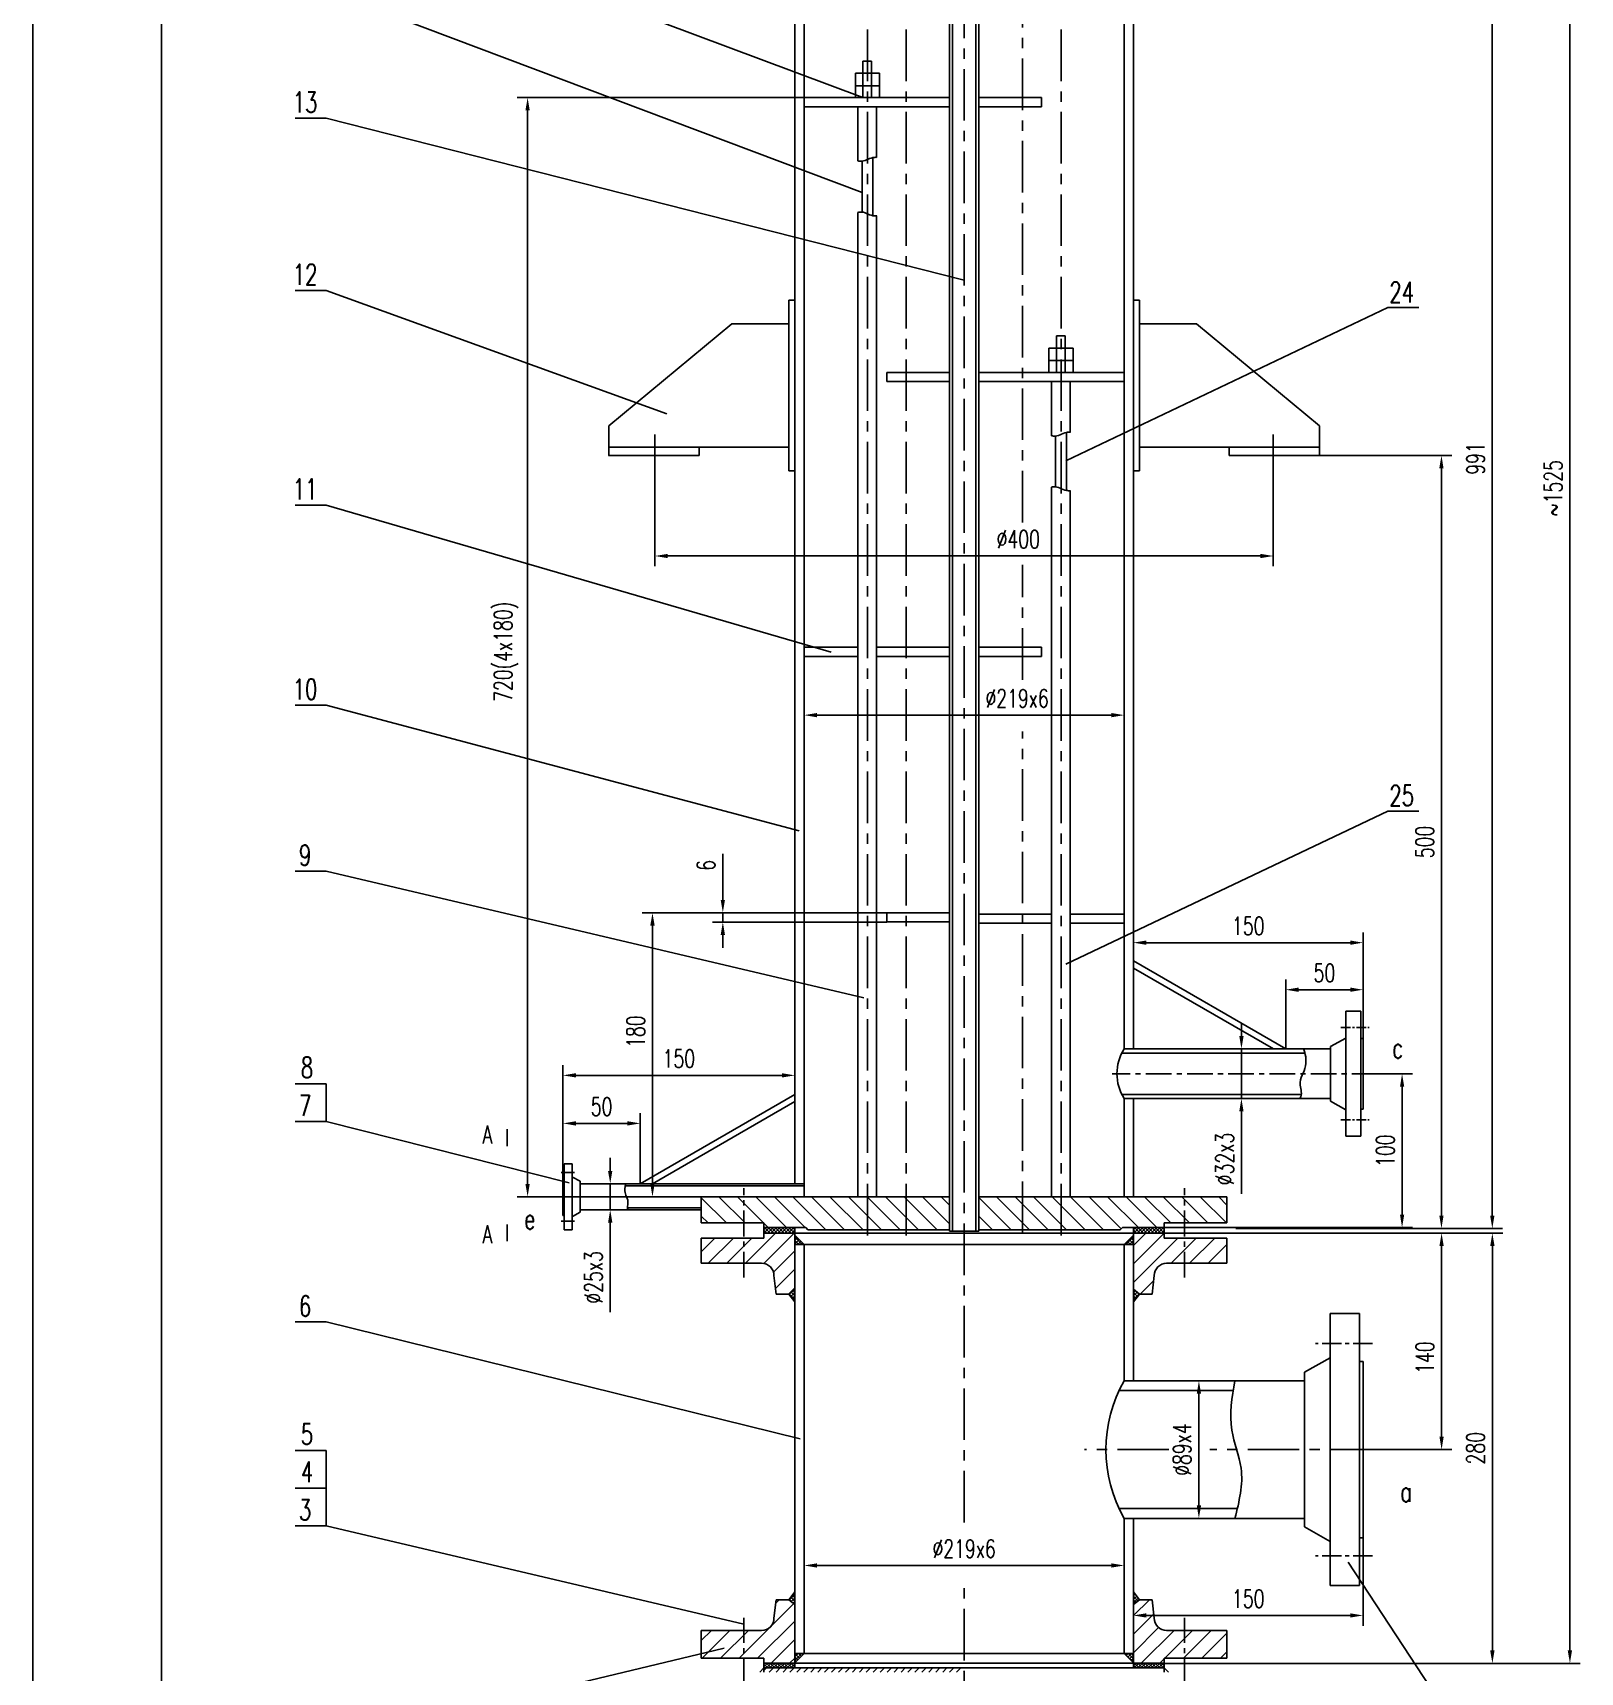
# Model space of a CAD drawing. Header units: millimetres. Extents: x 11130 to 11724, y 3113 to 3954.
# Drawn here: x 11129.9 to 11430.1, y 3404.7 to 3722.8 of the extents above; entities that cross this region are included whole.
import ezdxf
from ezdxf.enums import TextEntityAlignment as Align

# ---------------------------------------------------------------- set-up
doc = ezdxf.new("R2010")
doc.units = ezdxf.units.MM
doc.linetypes.add('CENTER', pattern=[2, 1.25, -0.25, 0.25, -0.25])
for name, color, linetype in [('1', 1, 'Continuous'), ('1轮廓实线层', 7, 'Continuous'), ('2', 3, 'CENTER'), ('2细线层', 4, 'Continuous'), ('3中心线层', 1, 'CENTER'), ('5剖面线层', 2, 'Continuous'), ('6文字层', 3, 'Continuous'), ('7标注层', 4, 'Continuous')]:
    doc.layers.add(name, color=color, linetype=linetype)
doc.styles.get("Standard").update_dxf_attribs({"font": 'romans.shx', "width": 0.7, "bigfont": 'hztxt.shx'})
doc.dimstyles.new('ISO-25', dxfattribs={"dimtxt": 3.5, "dimasz": 2.5, "dimexe": 2, "dimexo": 0, "dimgap": 1.5, "dimtad": 1, "dimdsep": 46, "dimtxsty": 'Standard', "dimcen": 2.5, "dimclrd": 4, "dimclre": 4, "dimclrt": 3, "dimadec": 0, "dimazin": 0, "dimtfac": 1, "dimtmove": 0, "dimatfit": 0, "dimfxl": 1, "dimarcsym": 0})

# ---------------------------------------------------------------- blocks, each defined once
blk = doc.blocks.new('*D52')
at = {"layer": '1轮廓实线层', "color": 4, "lineweight": -2}
for p, q in [((11343.44, 3525.63), (11343.44, 3548.26)), ((11388.01, 3527.69), (11388.01, 3548.26)), ((11385.51, 3546.26), (11345.94, 3546.26))]:
    blk.add_line(p, q, dxfattribs=at)
at = {"layer": '1轮廓实线层', "color": 4}
for points in [[(11345.94, 3546.68), (11345.94, 3545.84), (11343.44, 3546.26)], [(11385.51, 3546.68), (11385.51, 3545.84), (11388.01, 3546.26)]]:
    blk.add_solid(points, dxfattribs=at)
at = {"layer": 'Defpoints', "color": 0}
for p in [(11343.44, 3546.26), (11343.44, 3525.63), (11388.01, 3527.69)]:
    blk.add_point(p, dxfattribs=at)
at = {"layer": '1轮廓实线层', "color": 3, "insert": (11365.73, 3549.51), "char_height": 3.5, "attachment_point": 5}
blk.add_mtext('150', dxfattribs=at)
blk = doc.blocks.new('*D53')
at = {"layer": '1轮廓实线层', "color": 4, "lineweight": -2}
for p, q in [((11364.4, 3528.13), (11364.4, 3530.63)), ((11361.42, 3525.63), (11366.4, 3525.63)), ((11364.4, 3525.63), (11364.4, 3516.03)), ((11364.4, 3516.03), (11362.4, 3516.03)), ((11364.4, 3513.53), (11364.4, 3497.53))]:
    blk.add_line(p, q, dxfattribs=at)
at = {"layer": '1轮廓实线层', "color": 4}
for points in [[(11363.99, 3528.13), (11364.82, 3528.13), (11364.4, 3525.63)], [(11363.99, 3513.53), (11364.82, 3513.53), (11364.4, 3516.03)]]:
    blk.add_solid(points, dxfattribs=at)
at = {"layer": 'Defpoints', "color": 0}
for p in [(11361.42, 3525.63), (11364.4, 3516.03), (11364.4, 3516.03)]:
    blk.add_point(p, dxfattribs=at)
at = {"layer": '1轮廓实线层', "color": 3, "insert": (11361.15, 3504.28), "char_height": 3.5, "attachment_point": 5, "rotation": 90}
blk.add_mtext('%%c32x3', dxfattribs=at)
blk = doc.blocks.new('*D55')
at = {"layer": '1轮廓实线层', "color": 4, "lineweight": -2}
for p, q in [((11250.59, 3638.32), (11250.59, 3619.29)), ((11370.59, 3638.32), (11370.59, 3619.29)), ((11253.09, 3621.29), (11368.09, 3621.29))]:
    blk.add_line(p, q, dxfattribs=at)
at = {"layer": '1轮廓实线层', "color": 4}
for points in [[(11253.09, 3621.71), (11253.09, 3620.87), (11250.59, 3621.29)], [(11368.09, 3621.71), (11368.09, 3620.87), (11370.59, 3621.29)]]:
    blk.add_solid(points, dxfattribs=at)
at = {"layer": 'Defpoints', "color": 0}
for p in [(11250.59, 3638.32), (11370.59, 3638.32), (11370.59, 3621.29)]:
    blk.add_point(p, dxfattribs=at)
at = {"layer": '1轮廓实线层', "color": 3, "insert": (11321.1, 3624.54), "char_height": 3.5, "attachment_point": 5}
blk.add_mtext('%%C400', dxfattribs=at)
blk = doc.blocks.new('*D56')
at = {"layer": '1轮廓实线层', "color": 4, "lineweight": -2}
for p, q in [((11390.84, 3520.8), (11397.58, 3520.8)), ((11395.58, 3493.49), (11395.58, 3518.3)), ((11349.44, 3490.99), (11397.58, 3490.99))]:
    blk.add_line(p, q, dxfattribs=at)
at = {"layer": '1轮廓实线层', "color": 4}
for points in [[(11395.17, 3518.3), (11396, 3518.3), (11395.58, 3520.8)], [(11395.17, 3493.49), (11396, 3493.49), (11395.58, 3490.99)]]:
    blk.add_solid(points, dxfattribs=at)
at = {"layer": 'Defpoints', "color": 0}
for p in [(11390.84, 3520.8), (11395.58, 3520.8), (11349.44, 3490.99)]:
    blk.add_point(p, dxfattribs=at)
at = {"layer": '1轮廓实线层', "color": 3, "insert": (11392.33, 3505.89), "char_height": 3.5, "attachment_point": 5, "rotation": 90}
blk.add_mtext('100', dxfattribs=at)
blk = doc.blocks.new('*D57')
at = {"layer": '1轮廓实线层', "color": 4, "lineweight": -2}
for p, q in [((11379.58, 3640.8), (11405.22, 3640.8)), ((11403.22, 3638.3), (11403.22, 3493.3)), ((11385.19, 3490.8), (11405.22, 3490.8))]:
    blk.add_line(p, q, dxfattribs=at)
at = {"layer": '1轮廓实线层', "color": 4}
for points in [[(11402.8, 3638.3), (11403.63, 3638.3), (11403.22, 3640.8)], [(11402.8, 3493.3), (11403.63, 3493.3), (11403.22, 3490.8)]]:
    blk.add_solid(points, dxfattribs=at)
at = {"layer": 'Defpoints', "color": 0}
for p in [(11379.58, 3640.8), (11385.19, 3490.8), (11403.22, 3490.8)]:
    blk.add_point(p, dxfattribs=at)
at = {"layer": '1轮廓实线层', "color": 3, "insert": (11399.97, 3565.8), "char_height": 3.5, "attachment_point": 5, "rotation": 90}
blk.add_mtext('500', dxfattribs=at)
blk = doc.blocks.new('*D59')
at = {"layer": '1轮廓实线层', "color": 4, "lineweight": -2}
for p, q in [((11295.59, 3552.07), (11248.11, 3552.07)), ((11250.11, 3499.45), (11250.11, 3549.57)), ((11259.59, 3496.95), (11248.11, 3496.95))]:
    blk.add_line(p, q, dxfattribs=at)
at = {"layer": '1轮廓实线层', "color": 4}
for points in [[(11249.69, 3549.57), (11250.53, 3549.57), (11250.11, 3552.07)], [(11249.69, 3499.45), (11250.53, 3499.45), (11250.11, 3496.95)]]:
    blk.add_solid(points, dxfattribs=at)
at = {"layer": 'Defpoints', "color": 0}
for p in [(11250.11, 3552.07), (11295.59, 3552.07), (11259.59, 3496.95)]:
    blk.add_point(p, dxfattribs=at)
at = {"layer": '1轮廓实线层', "color": 3, "insert": (11246.86, 3528.99), "char_height": 3.5, "attachment_point": 5, "rotation": 90}
blk.add_mtext('180', dxfattribs=at)
blk = doc.blocks.new('*D60')
at = {"layer": '1轮廓实线层', "color": 4, "lineweight": -2}
for p, q in [((11279.54, 3710.25), (11223.88, 3710.25)), ((11225.88, 3499.45), (11225.88, 3707.75)), ((11249.54, 3496.95), (11223.88, 3496.95))]:
    blk.add_line(p, q, dxfattribs=at)
at = {"layer": '1轮廓实线层', "color": 4}
for points in [[(11225.46, 3707.75), (11226.29, 3707.75), (11225.88, 3710.25)], [(11225.46, 3499.45), (11226.29, 3499.45), (11225.88, 3496.95)]]:
    blk.add_solid(points, dxfattribs=at)
at = {"layer": 'Defpoints', "color": 0}
for p in [(11225.88, 3710.25), (11279.54, 3710.25), (11249.54, 3496.95)]:
    blk.add_point(p, dxfattribs=at)
at = {"layer": '1轮廓实线层', "color": 3, "insert": (11221.71, 3602.7), "char_height": 3.5, "attachment_point": 5, "rotation": 90}
blk.add_mtext('720(4x180)', dxfattribs=at)
blk = doc.blocks.new('*D61')
at = {"layer": '1轮廓实线层', "color": 4, "lineweight": -2}
for p, q in [((11345.99, 3789.6), (11415.09, 3789.6)), ((11413.09, 3787.1), (11413.09, 3493.3)), ((11363.33, 3490.8), (11415.09, 3490.8))]:
    blk.add_line(p, q, dxfattribs=at)
at = {"layer": '1轮廓实线层', "color": 4}
for points in [[(11412.67, 3787.1), (11413.5, 3787.1), (11413.09, 3789.6)], [(11412.67, 3493.3), (11413.5, 3493.3), (11413.09, 3490.8)]]:
    blk.add_solid(points, dxfattribs=at)
at = {"layer": 'Defpoints', "color": 0}
for p in [(11345.99, 3789.6), (11363.33, 3490.8), (11413.09, 3490.8)]:
    blk.add_point(p, dxfattribs=at)
at = {"layer": '1轮廓实线层', "color": 3, "insert": (11409.84, 3640.2), "char_height": 3.5, "attachment_point": 5, "rotation": 90}
blk.add_mtext('991', dxfattribs=at)
blk = doc.blocks.new('*D62')
at = {"layer": '1轮廓实线层', "color": 4, "lineweight": -2}
for p, q in [((11336.88, 3862.46), (11430.15, 3862.46)), ((11428.15, 3859.96), (11428.15, 3408.92)), ((11349.44, 3406.42), (11430.15, 3406.42))]:
    blk.add_line(p, q, dxfattribs=at)
at = {"layer": '1轮廓实线层', "color": 4}
for points in [[(11427.73, 3859.96), (11428.56, 3859.96), (11428.15, 3862.46)], [(11427.73, 3408.92), (11428.56, 3408.92), (11428.15, 3406.42)]]:
    blk.add_solid(points, dxfattribs=at)
at = {"layer": 'Defpoints', "color": 0}
for p in [(11336.88, 3862.46), (11349.44, 3406.42), (11428.15, 3406.42)]:
    blk.add_point(p, dxfattribs=at)
at = {"layer": '1轮廓实线层', "color": 3, "insert": (11424.9, 3634.44), "char_height": 3.5, "attachment_point": 5, "rotation": 90}
blk.add_mtext('~1525', dxfattribs=at)
blk = doc.blocks.new('*D63')
at = {"layer": '1轮廓实线层', "color": 4, "lineweight": -2}
for p, q in [((11356.15, 3461.25), (11354.15, 3461.25)), ((11356.15, 3437.05), (11356.15, 3458.75)), ((11356.15, 3434.55), (11354.15, 3434.55))]:
    blk.add_line(p, q, dxfattribs=at)
at = {"layer": '1轮廓实线层', "color": 4}
for points in [[(11355.74, 3458.75), (11356.57, 3458.75), (11356.15, 3461.25)], [(11355.74, 3437.05), (11356.57, 3437.05), (11356.15, 3434.55)]]:
    blk.add_solid(points, dxfattribs=at)
at = {"layer": 'Defpoints', "color": 0}
for p in [(11356.15, 3461.25), (11356.15, 3461.25), (11356.15, 3434.55)]:
    blk.add_point(p, dxfattribs=at)
at = {"layer": '1轮廓实线层', "color": 3, "insert": (11352.9, 3447.9), "char_height": 3.5, "attachment_point": 5, "rotation": 90}
blk.add_mtext('%%C89x4', dxfattribs=at)
blk = doc.blocks.new('*D64')
at = {"layer": '1轮廓实线层', "color": 4, "lineweight": -2}
for p, q in [((11346.44, 3489.9), (11405.25, 3489.9)), ((11403.25, 3487.4), (11403.25, 3450.4)), ((11391.63, 3447.9), (11405.25, 3447.9))]:
    blk.add_line(p, q, dxfattribs=at)
at = {"layer": '1轮廓实线层', "color": 4}
for points in [[(11402.83, 3487.4), (11403.66, 3487.4), (11403.25, 3489.9)], [(11402.83, 3450.4), (11403.66, 3450.4), (11403.25, 3447.9)]]:
    blk.add_solid(points, dxfattribs=at)
at = {"layer": 'Defpoints', "color": 0}
for p in [(11346.44, 3489.9), (11391.63, 3447.9), (11403.25, 3447.9)]:
    blk.add_point(p, dxfattribs=at)
at = {"layer": '1轮廓实线层', "color": 3, "insert": (11400, 3465.74), "char_height": 3.5, "attachment_point": 5, "rotation": 90}
blk.add_mtext('140', dxfattribs=at)
blk = doc.blocks.new('*D65')
at = {"layer": '1轮廓实线层', "color": 4, "lineweight": -2}
for p, q in [((11343.44, 3434.55), (11343.44, 3413.71)), ((11388.01, 3430.78), (11388.01, 3413.71)), ((11345.94, 3415.71), (11385.51, 3415.71))]:
    blk.add_line(p, q, dxfattribs=at)
at = {"layer": '1轮廓实线层', "color": 4}
for points in [[(11345.94, 3416.13), (11345.94, 3415.3), (11343.44, 3415.71)], [(11385.51, 3416.13), (11385.51, 3415.3), (11388.01, 3415.71)]]:
    blk.add_solid(points, dxfattribs=at)
at = {"layer": 'Defpoints', "color": 0}
for p in [(11343.44, 3434.55), (11388.01, 3430.78), (11388.01, 3415.71)]:
    blk.add_point(p, dxfattribs=at)
at = {"layer": '1轮廓实线层', "color": 3, "insert": (11365.73, 3418.96), "char_height": 3.5, "attachment_point": 5}
blk.add_mtext('150', dxfattribs=at)
blk = doc.blocks.new('*D66')
at = {"layer": '1轮廓实线层', "color": 4, "lineweight": -2}
for p, q in [((11403.25, 3489.9), (11415.1, 3489.9)), ((11413.1, 3487.4), (11413.1, 3408.92)), ((11358.05, 3406.42), (11415.1, 3406.42))]:
    blk.add_line(p, q, dxfattribs=at)
at = {"layer": '1轮廓实线层', "color": 4}
for points in [[(11412.68, 3487.4), (11413.52, 3487.4), (11413.1, 3489.9)], [(11412.68, 3408.92), (11413.52, 3408.92), (11413.1, 3406.42)]]:
    blk.add_solid(points, dxfattribs=at)
at = {"layer": 'Defpoints', "color": 0}
for p in [(11403.25, 3489.9), (11358.05, 3406.42), (11413.1, 3406.42)]:
    blk.add_point(p, dxfattribs=at)
at = {"layer": '1轮廓实线层', "color": 3, "insert": (11409.85, 3448.16), "char_height": 3.5, "attachment_point": 5, "rotation": 90}
blk.add_mtext('280', dxfattribs=at)
blk = doc.blocks.new('*D67')
at = {"layer": '1轮廓实线层', "color": 4, "lineweight": -2}
for p, q in [((11241.91, 3501.98), (11241.91, 3504.48)), ((11243.47, 3499.48), (11239.91, 3499.48)), ((11241.91, 3499.48), (11241.91, 3494.42)), ((11244.01, 3494.42), (11239.91, 3494.42)), ((11241.91, 3491.92), (11241.91, 3474.56))]:
    blk.add_line(p, q, dxfattribs=at)
at = {"layer": '1轮廓实线层', "color": 4}
for points in [[(11241.49, 3501.98), (11242.33, 3501.98), (11241.91, 3499.48)], [(11241.49, 3491.92), (11242.33, 3491.92), (11241.91, 3494.42)]]:
    blk.add_solid(points, dxfattribs=at)
at = {"layer": 'Defpoints', "color": 0}
for p in [(11243.47, 3499.48), (11241.91, 3494.42), (11244.01, 3494.42)]:
    blk.add_point(p, dxfattribs=at)
at = {"layer": '1轮廓实线层', "color": 3, "insert": (11238.66, 3481.31), "char_height": 3.5, "attachment_point": 5, "rotation": 90}
blk.add_mtext('%%c25x3', dxfattribs=at)
blk = doc.blocks.new('*D68')
at = {"layer": '1轮廓实线层', "color": 4, "lineweight": -2}
for p, q in [((11279.54, 3598.54), (11279.54, 3588.41)), ((11341.64, 3598.54), (11341.64, 3588.41)), ((11282.04, 3590.41), (11339.14, 3590.41))]:
    blk.add_line(p, q, dxfattribs=at)
at = {"layer": '1轮廓实线层', "color": 4}
for points in [[(11282.04, 3590.83), (11282.04, 3589.99), (11279.54, 3590.41)], [(11339.14, 3590.83), (11339.14, 3589.99), (11341.64, 3590.41)]]:
    blk.add_solid(points, dxfattribs=at)
at = {"layer": 'Defpoints', "color": 0}
for p in [(11279.54, 3598.54), (11341.64, 3598.54), (11341.64, 3590.41)]:
    blk.add_point(p, dxfattribs=at)
at = {"layer": '1轮廓实线层', "color": 3, "insert": (11320.87, 3593.66), "char_height": 3.5, "attachment_point": 5}
blk.add_mtext('%%C219x6', dxfattribs=at)
blk = doc.blocks.new('*D69')
at = {"layer": '1轮廓实线层', "color": 4, "lineweight": -2}
for p, q in [((11263.76, 3554.57), (11263.76, 3563.51)), ((11277.74, 3552.07), (11261.76, 3552.07)), ((11295.59, 3550.27), (11261.76, 3550.27)), ((11263.76, 3550.27), (11263.76, 3552.07)), ((11263.76, 3547.77), (11263.76, 3545.27))]:
    blk.add_line(p, q, dxfattribs=at)
at = {"layer": '1轮廓实线层', "color": 4}
for points in [[(11263.35, 3554.57), (11264.18, 3554.57), (11263.76, 3552.07)], [(11263.35, 3547.77), (11264.18, 3547.77), (11263.76, 3550.27)]]:
    blk.add_solid(points, dxfattribs=at)
at = {"layer": 'Defpoints', "color": 0}
for p in [(11263.76, 3552.07), (11277.74, 3552.07), (11295.59, 3550.27)]:
    blk.add_point(p, dxfattribs=at)
at = {"layer": '1轮廓实线层', "color": 3, "insert": (11260.51, 3561.25), "char_height": 3.5, "attachment_point": 5, "rotation": 90}
blk.add_mtext('6', dxfattribs=at)
blk = doc.blocks.new('*D70')
at = {"layer": '1轮廓实线层', "color": 4, "lineweight": -2}
for p, q in [((11373.01, 3525.63), (11373.01, 3539.13)), ((11388.01, 3532.97), (11388.01, 3539.13)), ((11375.51, 3537.13), (11385.51, 3537.13))]:
    blk.add_line(p, q, dxfattribs=at)
at = {"layer": '1轮廓实线层', "color": 4}
for points in [[(11375.51, 3537.55), (11375.51, 3536.71), (11373.01, 3537.13)], [(11385.51, 3537.55), (11385.51, 3536.71), (11388.01, 3537.13)]]:
    blk.add_solid(points, dxfattribs=at)
at = {"layer": 'Defpoints', "color": 0}
for p in [(11388.01, 3537.13), (11388.01, 3532.97), (11373.01, 3525.63)]:
    blk.add_point(p, dxfattribs=at)
at = {"layer": '1轮廓实线层', "color": 3, "insert": (11380.51, 3540.38), "char_height": 3.5, "attachment_point": 5}
blk.add_mtext('50', dxfattribs=at)
blk = doc.blocks.new('*D73')
at = {"layer": '1轮廓实线层', "color": 4, "lineweight": -2}
for p, q in [((11232.74, 3500.57), (11232.74, 3513.19)), ((11247.74, 3499.48), (11247.74, 3513.19)), ((11245.24, 3511.19), (11235.24, 3511.19))]:
    blk.add_line(p, q, dxfattribs=at)
at = {"layer": '1轮廓实线层', "color": 4}
for points in [[(11235.24, 3511.61), (11235.24, 3510.77), (11232.74, 3511.19)], [(11245.24, 3511.61), (11245.24, 3510.77), (11247.74, 3511.19)]]:
    blk.add_solid(points, dxfattribs=at)
at = {"layer": 'Defpoints', "color": 0}
for p in [(11232.74, 3511.19), (11232.74, 3500.57), (11247.74, 3499.48)]:
    blk.add_point(p, dxfattribs=at)
at = {"layer": '1轮廓实线层', "color": 3, "insert": (11240.24, 3514.44), "char_height": 3.5, "attachment_point": 5}
blk.add_mtext('50', dxfattribs=at)
blk = doc.blocks.new('*D75')
at = {"layer": '1轮廓实线层', "color": 4, "lineweight": -2}
for p, q in [((11279.54, 3432.13), (11279.54, 3423.41)), ((11341.64, 3429.31), (11341.64, 3423.41)), ((11282.04, 3425.41), (11339.14, 3425.41))]:
    blk.add_line(p, q, dxfattribs=at)
at = {"layer": '1轮廓实线层', "color": 4}
for points in [[(11282.04, 3425.83), (11282.04, 3424.99), (11279.54, 3425.41)], [(11339.14, 3425.83), (11339.14, 3424.99), (11341.64, 3425.41)]]:
    blk.add_solid(points, dxfattribs=at)
at = {"layer": 'Defpoints', "color": 0}
for p in [(11279.54, 3432.13), (11341.64, 3429.31), (11341.64, 3425.41)]:
    blk.add_point(p, dxfattribs=at)
at = {"layer": '1轮廓实线层', "color": 3, "insert": (11310.59, 3428.66), "char_height": 3.5, "attachment_point": 5}
blk.add_mtext('%%C219x6', dxfattribs=at)
blk = doc.blocks.new('*D77')
at = {"layer": '1轮廓实线层', "color": 4, "lineweight": -2}
for p, q in [((11232.74, 3513.19), (11232.74, 3522.51)), ((11277.74, 3516.8), (11277.74, 3522.51)), ((11235.24, 3520.51), (11275.24, 3520.51))]:
    blk.add_line(p, q, dxfattribs=at)
at = {"layer": '1轮廓实线层', "color": 4}
for points in [[(11235.24, 3520.93), (11235.24, 3520.1), (11232.74, 3520.51)], [(11275.24, 3520.93), (11275.24, 3520.1), (11277.74, 3520.51)]]:
    blk.add_solid(points, dxfattribs=at)
at = {"layer": 'Defpoints', "color": 0}
for p in [(11277.74, 3520.51), (11277.74, 3516.8), (11232.74, 3513.19)]:
    blk.add_point(p, dxfattribs=at)
at = {"layer": '1轮廓实线层', "color": 3, "insert": (11255.24, 3523.76), "char_height": 3.5, "attachment_point": 5}
blk.add_mtext('150', dxfattribs=at)

msp = doc.modelspace()

# ---------------------------------------------------------------- hatches: boundary and pattern name
at = {"layer": '5剖面线层'}
h = msp.add_hatch(dxfattribs=at)
h.set_pattern_fill('ANSI31', color=256, scale=0.8, angle=90, style=0)
h.paths.add_polyline_path([(11267.841, 3496.948), (11259.591, 3496.948), (11259.591, 3491.868), (11267.841, 3491.868)])
h.paths.add_polyline_path([(11291.841, 3496.948), (11267.841, 3496.948), (11267.841, 3491.868), (11271.741, 3491.868), (11271.741, 3490.989), (11279.841, 3490.989), (11280.291, 3490.539), (11291.841, 3490.539)])
h.paths.add_polyline_path([(11299.341, 3496.948), (11291.841, 3496.948), (11291.841, 3490.539), (11299.341, 3490.539)])
h.paths.add_polyline_path([(11307.741, 3496.948), (11299.341, 3496.948), (11299.341, 3490.539), (11307.741, 3490.539)])
h.paths.add_polyline_path([(11321.902, 3496.948), (11313.441, 3496.948), (11313.441, 3490.539), (11321.902, 3490.539)])
h.paths.add_polyline_path([(11329.402, 3496.948), (11321.902, 3496.948), (11321.902, 3490.539), (11329.402, 3490.539)])
h.paths.add_polyline_path([(11353.341, 3496.948), (11329.402, 3496.948), (11329.402, 3490.539), (11340.891, 3490.539), (11341.341, 3490.989), (11349.441, 3490.989), (11349.441, 3491.868), (11353.341, 3491.868)])
h.paths.add_polyline_path([(11361.591, 3496.948), (11353.341, 3496.948), (11353.341, 3491.868), (11361.591, 3491.868)])
h = msp.add_hatch(dxfattribs=at)
h.set_pattern_fill('ANSI31', color=256, scale=0.8, style=0)
h.paths.add_polyline_path([(11267.841, 3484.048), (11267.841, 3488.923), (11259.591, 3488.923), (11259.591, 3484.048)])
h.paths.add_polyline_path([(11273.691, 3481.648), (11274.129, 3478.075), (11276.555, 3478.075), (11277.741, 3479.002), (11277.741, 3489.898), (11271.741, 3489.898), (11271.741, 3488.923), (11267.841, 3488.923), (11267.841, 3484.048), (11271.291, 3484.048, -0.4142136)])
h.paths.add_polyline_path([(11349.891, 3484.048), (11353.341, 3484.048), (11353.341, 3488.923), (11349.441, 3488.923), (11349.441, 3489.898), (11343.441, 3489.898), (11343.441, 3479.002), (11344.626, 3478.075), (11347.052, 3478.075), (11347.491, 3481.648, -0.4142136)])
h.paths.add_polyline_path([(11361.591, 3484.048), (11361.591, 3488.923), (11353.341, 3488.923), (11353.341, 3484.048)])
h = msp.add_hatch(dxfattribs=at)
h.set_pattern_fill('ANSI37', color=256, scale=0.15, style=0)
h.paths.add_polyline_path([(11277.741, 3489.898), (11277.741, 3490.989), (11271.741, 3490.989), (11271.741, 3489.898)])
h.paths.add_polyline_path([(11279.541, 3487.719), (11277.741, 3489.519), (11277.741, 3487.719)])
h.paths.add_polyline_path([(11277.741, 3479.002), (11276.555, 3478.075), (11277.741, 3476.57)])
h = msp.add_hatch(dxfattribs=at)
h.set_pattern_fill('ANSI37', color=256, scale=0.15, style=0)
h.set_pattern_definition([(135, (22621.18107, 4e-12), (0.336759605, 0.336759605), []), (45, (22621.18107, 4e-12), (0.336759605, -0.336759605), [])])
h.paths.add_polyline_path([(11343.441, 3489.898), (11343.441, 3490.989), (11349.441, 3490.989), (11349.441, 3489.898)])
h.paths.add_polyline_path([(11341.641, 3487.719), (11343.441, 3489.519), (11343.441, 3487.719)])
h.paths.add_polyline_path([(11343.441, 3479.002), (11344.626, 3478.075), (11343.441, 3476.57)])
h = msp.add_hatch(dxfattribs=at)
h.set_pattern_fill('ANSI37', color=256, scale=0.15, style=0)
h.paths.add_polyline_path([(11277.741, 3420.276), (11276.555, 3418.771), (11277.741, 3417.843)])
h.paths.add_polyline_path([(11277.741, 3406.539), (11279.541, 3408.339), (11277.741, 3408.339)])
h.paths.add_polyline_path([(11271.741, 3406.423), (11271.741, 3405.515), (11277.741, 3405.515), (11277.741, 3406.423)])
h = msp.add_hatch(dxfattribs=at)
h.set_pattern_fill('ANSI37', color=256, scale=0.15, style=0)
h.paths.add_polyline_path([(11343.441, 3420.276), (11344.626, 3418.771), (11343.441, 3417.843)])
h.paths.add_polyline_path([(11341.641, 3408.339), (11343.441, 3408.339), (11343.441, 3406.539)])
h.paths.add_polyline_path([(11343.441, 3406.423), (11349.441, 3406.423), (11349.441, 3405.515), (11343.441, 3405.515)])
h = msp.add_hatch(dxfattribs=at)
h.set_pattern_fill('ANSI31', color=256, scale=0.8, style=0)
h.paths.add_polyline_path([(11259.591, 3412.798), (11259.591, 3407.398), (11267.841, 3407.398), (11267.841, 3412.798)])
h.paths.add_polyline_path([(11271.291, 3412.798), (11267.841, 3412.798), (11267.841, 3407.398), (11271.741, 3407.398), (11271.741, 3406.423), (11277.741, 3406.423), (11277.741, 3417.843), (11276.555, 3418.771), (11274.129, 3418.771), (11273.691, 3415.198, -0.4142136)])
h.paths.add_polyline_path([(11347.491, 3415.198), (11347.052, 3418.771), (11344.626, 3418.771), (11343.441, 3417.843), (11343.441, 3406.423), (11349.441, 3406.423), (11349.441, 3407.398), (11353.341, 3407.398), (11353.341, 3412.798), (11349.891, 3412.798, -0.4142136)])
h.paths.add_polyline_path([(11353.341, 3412.798), (11353.341, 3407.398), (11361.591, 3407.398), (11361.591, 3412.798)])
h = msp.add_hatch(dxfattribs=at)
h.set_pattern_fill('ANSI31', color=256, scale=0.3, style=0)
h.paths.add_polyline_path([(11310.591, 3404.698), (11310.591, 3405.515), (11271.741, 3405.515), (11271.741, 3404.698)])

# ---------------------------------------------------------------- linework, layer by layer
for p, q in [((11186.787, 3706.232), (11180.787, 3706.232)), ((11186.787, 3672.795), (11180.787, 3672.795)), ((11276.562, 3637.836), (11276.562, 3670.957)), ((11277.741, 3670.957), (11276.562, 3670.957)), ((11277.741, 3669.229), (11277.741, 3670.249)), ((11343.441, 3670.957), (11344.619, 3670.957)), ((11343.441, 3669.229), (11343.441, 3670.249)), ((11344.619, 3637.836), (11344.619, 3670.957)), ((11398.808, 3669.497), (11392.808, 3669.497)), ((11241.609, 3646.565), (11265.512, 3666.362)), ((11276.562, 3666.362), (11265.512, 3666.362)), ((11344.619, 3666.362), (11355.669, 3666.362)), ((11379.572, 3646.565), (11355.669, 3666.362)), ((11241.609, 3642.43), (11241.609, 3646.565)), ((11379.572, 3642.43), (11379.572, 3646.565)), ((11259.177, 3640.798), (11241.604, 3640.798)), ((11241.609, 3640.798), (11241.609, 3642.43)), ((11276.562, 3642.43), (11241.609, 3642.43)), ((11259.177, 3640.798), (11245.599, 3640.798)), ((11259.177, 3640.798), (11259.177, 3642.43)), ((11344.619, 3642.43), (11379.572, 3642.43)), ((11362.004, 3640.798), (11362.004, 3642.43)), ((11362.004, 3640.798), (11379.577, 3640.798)), ((11362.004, 3640.798), (11375.582, 3640.798)), ((11379.572, 3640.798), (11379.572, 3642.43)), ((11277.741, 3637.836), (11276.562, 3637.836)), ((11343.441, 3637.836), (11344.619, 3637.836)), ((11186.787, 3631.178), (11180.787, 3631.178)), ((11186.787, 3592.325), (11180.787, 3592.325)), ((11398.808, 3571.803), (11392.808, 3571.803)), ((11186.787, 3560.128), (11180.787, 3560.128)), ((11186.787, 3518.877), (11180.787, 3518.877)), ((11186.787, 3511.567), (11180.787, 3511.567)), ((11186.787, 3472.663), (11180.787, 3472.663)), ((11186.787, 3447.713), (11180.787, 3447.713)), ((11186.787, 3440.404), (11180.787, 3440.404)), ((11186.787, 3433.094), (11180.787, 3433.094))]:
    msp.add_line(p, q)
at = {"ltscale": 0.1}
for p, q in [((11289.983, 3697.952), (11289.983, 3708.448)), ((11293.583, 3698.647), (11293.583, 3708.448)), ((11289.983, 3567.448), (11289.983, 3687.971)), ((11293.583, 3567.448), (11293.583, 3687.275)), ((11327.544, 3644.627), (11327.544, 3655.123)), ((11331.144, 3645.322), (11331.144, 3655.123)), ((11327.544, 3496.948), (11327.544, 3634.646)), ((11331.144, 3496.948), (11331.144, 3633.95)), ((11289.983, 3496.948), (11289.983, 3569.034)), ((11293.583, 3496.948), (11293.583, 3567.448))]:
    msp.add_line(p, q, dxfattribs=at)
at = {"layer": '1', "color": 7}
for p, q in [((11290.94, 3710.248), (11290.94, 3717.323)), ((11292.626, 3710.248), (11292.626, 3717.323)), ((11289.49, 3714.966), (11294.191, 3714.966)), ((11289.49, 3710.248), (11289.49, 3714.966)), ((11289.49, 3712.533), (11294.191, 3712.533)), ((11294.191, 3710.248), (11294.191, 3714.966)), ((11327.052, 3661.641), (11331.752, 3661.641)), ((11327.052, 3656.923), (11327.052, 3661.641)), ((11328.501, 3656.923), (11328.501, 3663.998)), ((11330.187, 3656.923), (11330.187, 3663.998)), ((11331.752, 3656.923), (11331.752, 3661.641)), ((11327.052, 3659.208), (11331.752, 3659.208)), ((11384.634, 3520.831), (11384.634, 3532.969)), ((11384.634, 3532.969), (11387.59, 3532.969)), ((11387.59, 3508.693), (11387.59, 3532.969)), ((11341.641, 3525.633), (11381.67, 3525.633)), ((11387.59, 3527.692), (11388.012, 3527.692)), ((11388.012, 3513.971), (11388.012, 3527.692)), ((11388.012, 3513.971), (11388.012, 3527.692)), ((11384.634, 3520.831), (11384.634, 3508.693)), ((11341.641, 3516.03), (11381.67, 3516.03)), ((11387.59, 3513.971), (11388.012, 3513.971)), ((11384.634, 3508.693), (11387.59, 3508.693)), ((11232.963, 3490.547), (11232.963, 3503.349)), ((11234.522, 3503.349), (11232.963, 3503.349)), ((11234.522, 3496.948), (11234.522, 3503.349)), ((11232.741, 3493.33), (11232.741, 3500.566)), ((11232.741, 3493.33), (11232.741, 3500.566)), ((11232.963, 3500.566), (11232.741, 3500.566)), ((11279.541, 3499.48), (11236.066, 3499.48)), ((11234.522, 3496.948), (11234.522, 3490.547)), ((11259.591, 3494.416), (11236.066, 3494.416)), ((11234.522, 3490.547), (11232.963, 3490.547)), ((11381.636, 3447.898), (11381.636, 3474.291)), ((11381.636, 3447.898), (11381.636, 3421.504))]:
    msp.add_line(p, q, dxfattribs=at)
at = {"layer": '1轮廓实线层'}
for p, q in [((11154.854, 3122.871), (11154.854, 3943.871)), ((11307.741, 3490.248), (11307.741, 3790.147)), ((11308.341, 3490.248), (11308.341, 3790.147)), ((11312.841, 3490.248), (11312.841, 3790.147)), ((11313.441, 3490.248), (11313.441, 3790.147)), ((11341.641, 3525.633), (11341.641, 3783.448)), ((11343.441, 3525.633), (11343.441, 3780.916)), ((11277.741, 3499.48), (11277.741, 3754.83)), ((11279.541, 3496.948), (11279.541, 3754.83)), ((11279.541, 3496.948), (11279.541, 3754.83)), ((11277.741, 3716.305), (11277.741, 3499.48)), ((11290.94, 3717.323), (11292.626, 3717.323)), ((11259.591, 3710.248), (11307.741, 3710.248)), ((11307.741, 3710.248), (11279.541, 3710.248)), ((11325.591, 3710.248), (11313.441, 3710.248)), ((11325.591, 3708.448), (11325.591, 3710.248)), ((11341.641, 3708.448), (11341.641, 3710.248)), ((11307.741, 3708.448), (11279.541, 3708.448)), ((11325.591, 3708.448), (11313.441, 3708.448)), ((11290.78, 3697.893), (11290.78, 3688.03)), ((11292.901, 3698.6), (11292.901, 3687.323)), ((11328.501, 3663.998), (11330.187, 3663.998)), ((11307.741, 3656.923), (11295.591, 3656.923)), ((11295.591, 3655.123), (11295.591, 3656.923)), ((11341.641, 3656.923), (11313.441, 3656.923)), ((11307.741, 3655.123), (11295.591, 3655.123)), ((11341.641, 3655.123), (11313.441, 3655.123)), ((11328.342, 3644.568), (11328.342, 3634.705)), ((11330.463, 3645.275), (11330.463, 3633.998)), ((11289.983, 3603.598), (11279.541, 3603.598)), ((11289.983, 3601.798), (11279.541, 3601.798)), ((11307.741, 3603.598), (11293.583, 3603.598)), ((11307.741, 3601.798), (11293.583, 3601.798)), ((11325.591, 3603.598), (11313.441, 3603.598)), ((11325.591, 3601.798), (11313.441, 3601.798)), ((11325.591, 3601.798), (11325.591, 3603.598)), ((11307.741, 3552.073), (11295.591, 3552.073)), ((11295.591, 3550.273), (11295.591, 3552.073)), ((11307.741, 3550.273), (11295.591, 3550.273)), ((11295.591, 3550.273), (11307.741, 3550.273)), ((11327.544, 3551.813), (11313.441, 3551.813)), ((11341.641, 3551.813), (11331.144, 3551.813)), ((11327.544, 3550.013), (11313.441, 3550.013)), ((11341.641, 3550.013), (11331.144, 3550.013)), ((11373.012, 3525.633), (11343.441, 3542.706)), ((11370.612, 3525.633), (11343.441, 3541.321)), ((11341.194, 3524.848), (11376.732, 3524.848)), ((11381.67, 3526.083), (11384.634, 3527.744)), ((11381.67, 3520.798), (11381.67, 3526.083)), ((11381.67, 3520.798), (11381.67, 3515.513)), ((11247.741, 3499.48), (11277.741, 3516.8)), ((11250.141, 3499.48), (11277.741, 3515.415)), ((11341.194, 3516.815), (11376.025, 3516.815)), ((11341.641, 3496.948), (11341.641, 3516.03)), ((11343.441, 3496.948), (11343.441, 3516.03)), ((11381.67, 3515.513), (11384.634, 3513.852)), ((11221.9, 3510.041), (11221.9, 3506.777)), ((11236.066, 3499.949), (11234.584, 3500.78)), ((11236.066, 3496.948), (11236.066, 3499.949)), ((11236.066, 3496.948), (11236.066, 3493.946)), ((11279.541, 3499.068), (11244.822, 3499.062)), ((11259.591, 3496.948), (11307.741, 3496.948)), ((11259.591, 3491.868), (11259.591, 3496.948)), ((11361.591, 3496.948), (11313.441, 3496.948)), ((11361.591, 3496.948), (11313.441, 3496.948)), ((11361.591, 3496.948), (11313.441, 3496.948)), ((11361.591, 3492.148), (11361.591, 3496.948)), ((11361.591, 3491.868), (11361.591, 3496.948)), ((11232.741, 3493.33), (11232.963, 3493.33)), ((11236.066, 3493.946), (11234.584, 3493.116)), ((11259.591, 3494.829), (11245.242, 3494.829)), ((11221.9, 3488.328), (11221.9, 3491.592)), ((11271.741, 3491.868), (11259.591, 3491.868)), ((11271.741, 3489.898), (11271.741, 3491.868)), ((11271.741, 3490.989), (11279.841, 3490.989)), ((11271.741, 3489.898), (11310.591, 3489.898)), ((11271.741, 3489.898), (11271.741, 3488.923)), ((11277.741, 3490.989), (11277.741, 3405.515)), ((11280.291, 3490.539), (11279.841, 3490.989)), ((11280.291, 3490.539), (11307.741, 3490.539)), ((11307.741, 3490.248), (11313.441, 3490.248)), ((11349.441, 3489.898), (11310.591, 3489.898)), ((11340.891, 3490.539), (11313.441, 3490.539)), ((11340.891, 3490.539), (11341.341, 3490.989)), ((11349.441, 3490.989), (11341.341, 3490.989)), ((11343.441, 3461.247), (11343.441, 3490.989)), ((11349.441, 3489.898), (11349.441, 3491.868)), ((11349.441, 3491.868), (11361.591, 3491.868)), ((11349.441, 3489.898), (11349.441, 3488.923)), ((11259.591, 3484.048), (11259.591, 3488.923)), ((11259.591, 3488.923), (11271.741, 3488.923)), ((11279.541, 3487.719), (11277.741, 3489.519)), ((11277.741, 3487.719), (11310.591, 3487.719)), ((11279.541, 3408.339), (11279.541, 3487.719)), ((11343.441, 3487.719), (11310.591, 3487.719)), ((11341.641, 3487.719), (11343.441, 3489.519)), ((11341.641, 3461.247), (11341.641, 3487.719)), ((11361.591, 3488.923), (11349.441, 3488.923)), ((11361.591, 3484.048), (11361.591, 3488.923)), ((11259.591, 3484.048), (11271.291, 3484.048)), ((11361.591, 3484.048), (11349.891, 3484.048)), ((11274.129, 3478.075), (11273.691, 3481.648)), ((11347.052, 3478.075), (11347.491, 3481.648)), ((11274.129, 3478.075), (11276.555, 3478.075)), ((11276.555, 3478.075), (11277.741, 3479.002)), ((11276.555, 3478.075), (11277.741, 3476.57)), ((11276.555, 3478.075), (11277.741, 3476.57)), ((11344.626, 3478.075), (11343.441, 3479.002)), ((11344.626, 3478.075), (11343.441, 3476.57)), ((11344.626, 3478.075), (11343.441, 3476.57)), ((11347.052, 3478.075), (11344.626, 3478.075)), ((11387.347, 3474.291), (11387.347, 3447.898)), ((11376.641, 3462.916), (11381.636, 3465.714)), ((11388.012, 3465.017), (11388.012, 3447.898)), ((11376.641, 3447.898), (11376.641, 3462.916)), ((11376.641, 3447.898), (11376.641, 3432.879)), ((11387.347, 3421.504), (11387.347, 3447.898)), ((11388.012, 3430.779), (11388.012, 3447.898)), ((11277.741, 3405.515), (11277.741, 3434.548)), ((11341.641, 3408.339), (11341.641, 3434.548)), ((11343.441, 3405.515), (11343.441, 3434.548)), ((11376.641, 3432.879), (11381.636, 3430.081)), ((11276.555, 3418.771), (11277.741, 3420.276)), ((11344.626, 3418.771), (11343.441, 3420.276)), ((11274.129, 3418.771), (11273.691, 3415.198)), ((11274.129, 3418.771), (11276.555, 3418.771)), ((11276.555, 3418.771), (11277.741, 3417.843)), ((11344.626, 3418.771), (11343.441, 3417.843)), ((11347.052, 3418.771), (11344.626, 3418.771)), ((11347.052, 3418.771), (11347.491, 3415.198)), ((11259.591, 3412.798), (11259.591, 3407.398)), ((11259.591, 3412.798), (11271.291, 3412.798)), ((11361.591, 3412.798), (11349.891, 3412.798)), ((11361.591, 3412.798), (11361.591, 3407.398)), ((11259.591, 3407.398), (11271.741, 3407.398)), ((11271.741, 3404.698), (11271.741, 3407.398)), ((11279.541, 3408.339), (11277.741, 3406.539)), ((11277.741, 3408.339), (11310.591, 3408.339)), ((11343.441, 3408.339), (11310.591, 3408.339)), ((11341.641, 3408.339), (11343.441, 3406.539)), ((11361.591, 3407.398), (11349.441, 3407.398)), ((11349.441, 3404.698), (11349.441, 3407.398)), ((11271.741, 3405.515), (11270.924, 3404.698)), ((11271.741, 3406.423), (11310.636, 3406.423)), ((11271.741, 3405.515), (11310.591, 3405.515)), ((11349.441, 3406.423), (11310.545, 3406.423)), ((11349.441, 3405.515), (11310.591, 3405.515)), ((11349.441, 3405.515), (11350.257, 3404.698))]:
    msp.add_line(p, q, dxfattribs=at)
at = {"layer": '1轮廓实线层', "color": 7}
for p, q in [((11387.347, 3474.291), (11381.636, 3474.291)), ((11387.347, 3465.017), (11388.012, 3465.017)), ((11341.641, 3461.247), (11376.641, 3461.247)), ((11340.653, 3459.342), (11362.824, 3459.342)), ((11340.653, 3436.453), (11363.613, 3436.453)), ((11341.641, 3434.548), (11376.641, 3434.548)), ((11387.347, 3430.779), (11388.012, 3430.779)), ((11387.347, 3421.504), (11381.636, 3421.504))]:
    msp.add_line(p, q, dxfattribs=at)
at = {"layer": '1轮廓实线层'}
for centre, radius, start, end in [((11349.161, 3520.831), 8.922, 147.44149, 212.55851), ((11271.291, 3481.648), 2.4, 0, 90), ((11349.891, 3481.648), 2.4, 90, 180), ((11365.047, 3447.898), 26.945, 150.30198, 209.69802), ((11271.291, 3415.198), 2.4, 270, 0), ((11349.891, 3415.198), 2.4, 180, 270)]:
    msp.add_arc(centre, radius, start, end, dxfattribs=at)
at = {"layer": '2细线层'}
for p, q in [((11129.854, 3953.871), (11129.854, 3112.871)), ((11129.854, 3112.871), (11129.854, 3953.871))]:
    msp.add_line(p, q, dxfattribs=at)
at = {"layer": '2细线层', "ltscale": 5}
for points, knots in [([(11293.653, 3698.645), (11293.394, 3698.656), (11292.134, 3698.593), (11291.267, 3697.711), (11290.1, 3697.93), (11289.96, 3697.956)], [2.661726, 2.661726, 2.661726, 2.661726, 3.2837917, 5.6930299, 6.0123798, 6.0123798, 6.0123798, 6.0123798]), ([(11293.653, 3687.277), (11293.394, 3687.267), (11292.134, 3687.33), (11291.267, 3688.212), (11290.1, 3687.993), (11289.96, 3687.967)], [2.661726, 2.661726, 2.661726, 2.661726, 3.2837917, 5.6930299, 6.0123798, 6.0123798, 6.0123798, 6.0123798]), ([(11331.214, 3645.32), (11330.956, 3645.331), (11329.695, 3645.268), (11328.828, 3644.386), (11327.662, 3644.605), (11327.522, 3644.631)], [2.661726, 2.661726, 2.661726, 2.661726, 3.2837917, 5.6930299, 6.0123798, 6.0123798, 6.0123798, 6.0123798]), ([(11331.214, 3633.952), (11330.956, 3633.942), (11329.695, 3634.005), (11328.828, 3634.887), (11327.662, 3634.668), (11327.522, 3634.642)], [2.661726, 2.661726, 2.661726, 2.661726, 3.2837917, 5.6930299, 6.0123798, 6.0123798, 6.0123798, 6.0123798]), ([(11376.48, 3525.633), (11376.815, 3524.848), (11377.357, 3521.735), (11375.137, 3519.552), (11376.305, 3516.815), (11375.749, 3516.03)], [1.3489022, 1.3489022, 1.3489022, 1.3489022, 3.2837917, 5.6930299, 7.0437377, 7.0437377, 7.0437377, 7.0437377]), ([(11244.869, 3499.48), (11244.773, 3498.667), (11244.652, 3497.314), (11245.71, 3496.273), (11245.095, 3494.829), (11245.388, 3494.416)], [1.89286, 1.89286, 1.89286, 1.89286, 3.2837917, 5.6930299, 7.0437377, 7.0437377, 7.0437377, 7.0437377])]:
    msp.add_open_spline(points, degree=3, knots=knots, dxfattribs=at)
at = {"layer": '2细线层'}
msp.add_spline([(11363.15, 3434.548), (11364.342, 3444.273), (11362.527, 3451.675), (11363.15, 3461.247)], degree=3, dxfattribs=at)
at = {"layer": '3中心线层', "ltscale": 8}
for p, q in [((11310.591, 3433.764), (11310.591, 3866.214)), ((11291.841, 3489.448), (11291.841, 3790.948)), ((11299.341, 3489.448), (11299.341, 3790.948)), ((11321.902, 3627.817), (11321.902, 3790.948)), ((11329.402, 3489.448), (11329.402, 3790.948)), ((11321.902, 3597.275), (11321.902, 3619.551)), ((11321.902, 3489.898), (11321.902, 3587.243)), ((11350.333, 3447.898), (11333.918, 3447.898)), ((11391.628, 3447.898), (11358.265, 3447.898)), ((11310.591, 3390.987), (11310.591, 3422.419))]:
    msp.add_line(p, q, dxfattribs=at)
at = {"layer": '3中心线层', "linetype": 'CENTER', "ltscale": 6}
for p, q in [((11250.591, 3638.323), (11250.591, 3644.896)), ((11370.591, 3638.323), (11370.591, 3644.896))]:
    msp.add_line(p, q, dxfattribs=at)
at = {"layer": '3中心线层', "color": 1, "ltscale": 1.5}
for p, q in [((11383.713, 3529.803), (11389.205, 3529.803)), ((11383.713, 3511.86), (11389.205, 3511.86)), ((11235.008, 3501.679), (11232.111, 3501.679)), ((11235.008, 3492.217), (11232.111, 3492.217))]:
    msp.add_line(p, q, dxfattribs=at)
at = {"layer": '3中心线层', "color": 1, "ltscale": 4}
for p, q in [((11390.841, 3520.798), (11339.312, 3520.798)), ((11231.113, 3496.948), (11259.591, 3496.948)), ((11267.841, 3481.269), (11267.841, 3498.642)), ((11353.341, 3481.269), (11353.341, 3498.642)), ((11267.841, 3394.394), (11267.841, 3415.242)), ((11353.341, 3394.394), (11353.341, 3415.242))]:
    msp.add_line(p, q, dxfattribs=at)
at = {"layer": '3中心线层', "color": 1, "ltscale": 3}
for p, q in [((11389.807, 3468.495), (11378.763, 3468.495)), ((11389.807, 3427.301), (11378.763, 3427.301))]:
    msp.add_line(p, q, dxfattribs=at)
at = {"layer": '7标注层', "ltscale": 0.1}
for p, q in [((11290.94, 3710.248), (11186.787, 3749.271)), ((11290.78, 3691.855), (11186.787, 3731.02)), ((11310.591, 3674.794), (11186.787, 3706.232)), ((11252.887, 3648.862), (11186.787, 3672.795)), ((11330.346, 3639.756), (11392.808, 3669.497)), ((11284.762, 3602.615), (11186.787, 3631.178)), ((11278.598, 3567.958), (11186.787, 3592.325)), ((11330.346, 3542.062), (11392.808, 3571.803)), ((11291.151, 3535.56), (11186.787, 3560.128)), ((11186.787, 3511.567), (11186.787, 3518.877)), ((11233.918, 3499.68), (11186.787, 3511.567)), ((11278.766, 3449.958), (11186.787, 3472.663)), ((11186.787, 3440.404), (11186.787, 3447.713)), ((11186.787, 3433.094), (11186.787, 3440.404)), ((11267.841, 3414.033), (11186.787, 3433.094)), ((11385.095, 3426.074), (11412.857, 3383.784)), ((11264.041, 3409.335), (11186.787, 3390.901))]:
    msp.add_line(p, q, dxfattribs=at)

# ---------------------------------------------------------------- texts
at = {"layer": '2', "linetype": 'ByBlock', "width": 0.7}
for s, p in [('13', (11182.694, 3709.327)), ('12', (11182.694, 3675.89)), ('24', (11395.501, 3672.505)), ('11', (11182.694, 3634.274)), ('10', (11182.694, 3595.421)), ('25', (11395.501, 3574.811)), ('9', (11182.694, 3563.223)), ('c', (11394.735, 3525.827)), ('8', (11183.067, 3522.056)), ('7', (11182.694, 3514.662)), ('e', (11226.295, 3492.647)), ('6', (11182.694, 3475.759)), ('5', (11183.067, 3450.893)), ('4', (11183.067, 3443.584)), ('a', (11396.343, 3439.761)), ('3', (11182.694, 3436.189))]:
    msp.add_text(s, height=4, dxfattribs=at).set_placement(p, align=Align.MIDDLE)
at = {"layer": '6文字层', "width": 0.7}
for p in [(11218.089, 3509.043), (11218.089, 3489.725)]:
    msp.add_text('A', height=3.5, dxfattribs=at).set_placement(p, align=Align.MIDDLE)

# ---------------------------------------------------------------- dimensions: what is measured, and where the dimension line sits
at = {"layer": '1轮廓实线层'}
for base, p1, p2, angle, text, picture, middle in [((11428.147, 3406.423), (11336.878, 3862.455), (11349.441, 3406.423), 90, '~1525', '*D62', (11424.897, 3634.439)), ((11413.086, 3490.798), (11345.991, 3789.598), (11363.332, 3490.798), 90, '991', '*D61', (11409.836, 3640.198)), ((11403.215, 3490.798), (11379.577, 3640.798), (11385.195, 3490.798), 90, '500', '*D57', (11399.965, 3565.798)), ((11343.441, 3546.261), (11388.012, 3527.692), (11343.441, 3525.633), 0, '150', '*D52', (11365.726, 3549.511)), ((11395.584, 3520.798), (11349.441, 3490.989), (11390.841, 3520.798), 90, '100', '*D56', (11392.334, 3505.893)), ((11413.099, 3406.423), (11403.245, 3489.898), (11358.054, 3406.423), 90, '280', '*D66', (11409.849, 3448.16))]:
    dim = msp.add_linear_dim(base=base, p1=p1, p2=p2, angle=angle, text=text, dimstyle='ISO-25', dxfattribs=at)
    dim.commit()
    dim.dimension.update_dxf_attribs({"geometry": picture, "text_midpoint": middle})
for base, p1, p2, angle, text, picture, middle in [((11225.877, 3710.248), (11249.543, 3496.948), (11279.541, 3710.248), 90, '720(4x180)', '*D60', (11225.877, 3602.698)), ((11263.763, 3552.073), (11295.591, 3550.273), (11277.741, 3552.073), 90, '6', '*D69', (11263.763, 3561.253)), ((11250.11, 3552.073), (11259.591, 3496.948), (11295.591, 3552.073), 90, '180', '*D59', (11250.11, 3528.993)), ((11364.404, 3516.03), (11361.422, 3525.633), (11364.404, 3516.03), 90, '%%c32x3', '*D53', (11364.404, 3504.28)), ((11241.909, 3494.416), (11243.468, 3499.48), (11244.011, 3494.416), 90, '%%c25x3', '*D67', (11241.909, 3481.312)), ((11403.245, 3447.898), (11346.441, 3489.898), (11391.628, 3447.898), 90, '140', '*D64', (11403.245, 3465.739)), ((11356.152, 3461.247), (11356.152, 3434.548), (11356.152, 3461.247), 270, '%%C89x4', '*D63', (11356.152, 3447.898)), ((11388.012, 3415.712), (11343.441, 3434.548), (11388.012, 3430.779), 180, '150', '*D65', (11365.726, 3415.712))]:
    dim = msp.add_linear_dim(base=base, p1=p1, p2=p2, angle=angle, text=text, dimstyle='ISO-25', dxfattribs=at)
    dim.commit()
    dim.dimension.update_dxf_attribs({"geometry": picture, "text_midpoint": middle, "dimtype": 160})
for base, p1, p2, text, picture, middle in [((11370.591, 3621.289), (11250.591, 3638.323), (11370.591, 3638.323), '%%C400', '*D55', (11321.097, 3621.289)), ((11341.641, 3590.41), (11279.541, 3598.543), (11341.641, 3598.543), '%%C219x6', '*D68', (11320.869, 3590.41))]:
    dim = msp.add_linear_dim(base=base, p1=p1, p2=p2, text=text, dimstyle='ISO-25', dxfattribs=at)
    dim.commit()
    dim.dimension.update_dxf_attribs({"geometry": picture, "text_midpoint": middle, "dimtype": 160})
for base, p1, p2, text, picture, middle in [((11388.012, 3537.131), (11373.012, 3525.633), (11388.012, 3532.969), '50', '*D70', (11380.512, 3540.381)), ((11277.741, 3520.513), (11232.741, 3513.191), (11277.741, 3516.8), '150', '*D77', (11255.241, 3523.763)), ((11232.741, 3511.191), (11247.741, 3499.48), (11232.741, 3500.566), '50', '*D73', (11240.241, 3514.441)), ((11341.641, 3425.408), (11279.541, 3432.13), (11341.641, 3429.308), '%%C219x6', '*D75', (11310.591, 3428.658))]:
    dim = msp.add_linear_dim(base=base, p1=p1, p2=p2, text=text, dimstyle='ISO-25', dxfattribs=at)
    dim.commit()
    dim.dimension.update_dxf_attribs({"geometry": picture, "text_midpoint": middle})

doc.saveas('drawing.dxf')
